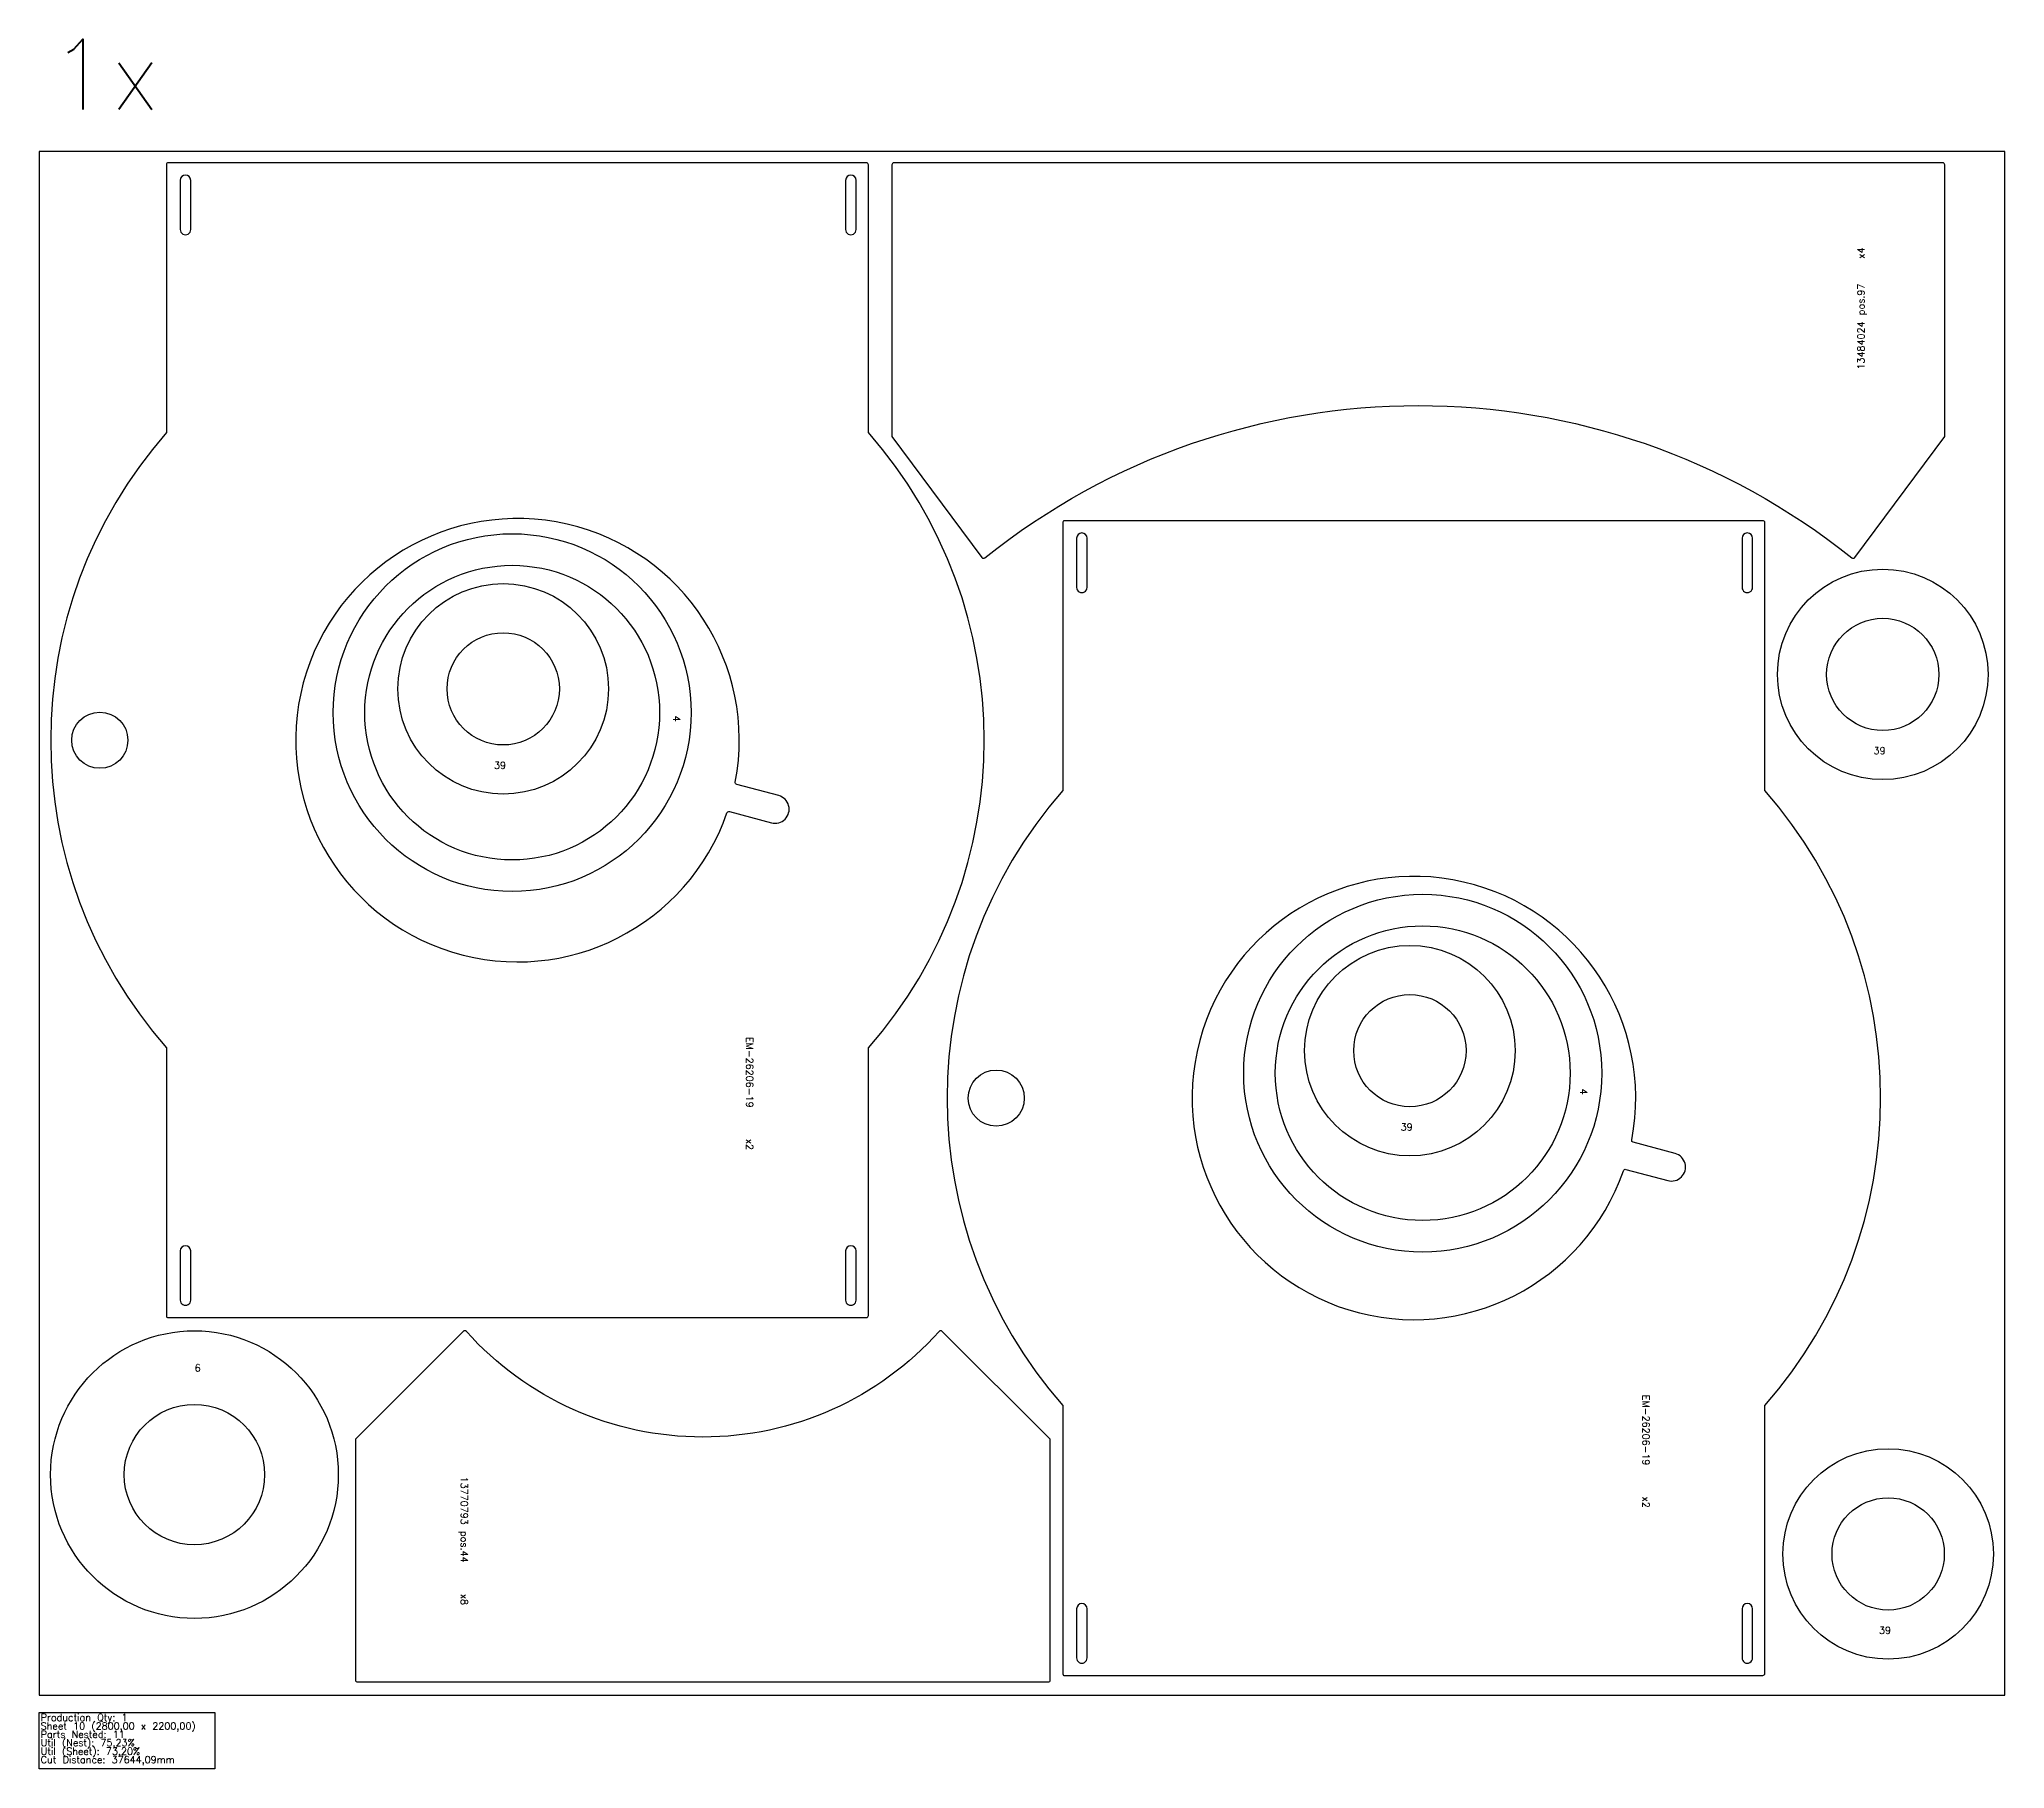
# Model space of a CAD drawing. Header units: millimetres. Extents: x 0 to 68500, y -105 to 2360.
# Drawn here: x 26460 to 29260, y -105 to 2360 of the extents above; entities that cross this region are included whole.
import ezdxf

# ---------------------------------------------------------------- set-up
doc = ezdxf.new("R2010")
doc.units = ezdxf.units.MM
for name, color, linetype in [('--NestedParts--', 7, 'Continuous'), ('sheet', 24, 'Continuous'), ('Stats', 7, 'Continuous'), ('Texto', 7, 'Continuous')]:
    doc.layers.add(name, color=color, linetype=linetype)
doc.styles.get("Standard").update_dxf_attribs({"font": 'txt.shx'})

msp = doc.modelspace()

# ---------------------------------------------------------------- linework, layer by layer
at = {"layer": '--NestedParts--', "color": 7}
for points in [[(26641.2, 540, 0.414214), (26643.2, 538), (27638.2, 538, 0.414214), (27641.2, 541), (27641.2, 922.6, 0.376339), (27641.2, 1799.4), (27641.2, 2181, 0.414214), (27638.2, 2184), (26643.2, 2184, 0.414214), (26641.2, 2182), (26641.2, 1799.4, 0.376339), (26641.2, 922.6)], [(29174.6, 2181, 0.414214), (29171.6, 2184), (27677.6, 2184, 0.414214), (27674.6, 2181), (27674.6, 1794), (27802.7, 1621.5, 0.425123), (27807, 1620.9, -0.351498), (29042.1, 1620.9, 0.425123), (29046.4, 1621.5), (29174.6, 1794)], [(26660.7, 2159), (26660.7, 2089, 1.00002), (26675.7, 2089), (26675.7, 2159, 0.999984)], [(27623.7, 2159, 0.999975), (27608.7, 2159), (27608.7, 2089, 1.000024), (27623.7, 2089)], [(27439.7, 1257.4, -0.393232), (27443.3, 1259.3), (27503, 1243.3, 1.000011), (27513.4, 1282), (27453.7, 1298, -0.393232), (27451.5, 1301.4, 27.703033)], [(27918.3, 29.9, 0.414214), (27920.3, 27.9), (28915.3, 27.9, 0.414214), (28918.3, 30.9), (28918.3, 412.5, 0.376339), (28918.3, 1289.4), (28918.3, 1670.9, 0.414214), (28915.3, 1673.9), (27920.3, 1673.9, 0.414214), (27918.3, 1671.9), (27918.3, 1289.4, 0.376339), (27918.3, 412.5)], [(27937.8, 1648.9), (27937.8, 1578.9, 1.000012), (27952.8, 1578.9), (27952.8, 1648.9, 0.999997)], [(28900.8, 1648.9, 0.99999), (28885.8, 1648.9), (28885.8, 1578.9, 1.000007), (28900.8, 1578.9)], [(28716.8, 747.4, -0.393232), (28720.4, 749.3), (28780.1, 733.3, 1.000003), (28790.5, 771.9), (28730.8, 787.9, -0.393232), (28728.6, 791.4, 27.703033)], [(26660.7, 563, 1.00002), (26675.7, 563), (26675.7, 633, 0.999984), (26660.7, 633)], [(27623.7, 563), (27623.7, 633, 0.999975), (27608.7, 633), (27608.7, 563, 1.000024)], [(26910.3, 21.6, 0.414214), (26913.3, 18.6), (27897.3, 18.6, 0.414214), (27900.3, 21.6), (27900.3, 364.6), (27746.5, 518.4, 0.430593), (27742.1, 518.3, -0.44717), (27068.4, 518.3, 0.430593), (27064, 518.4), (26910.3, 364.6)], [(27937.8, 52.9, 1.000012), (27952.8, 52.9), (27952.8, 122.9, 1), (27937.8, 122.9)], [(28900.8, 52.9), (28900.8, 122.9, 0.999991), (28885.8, 122.9), (28885.8, 52.9, 1.000007)]]:
    msp.add_lwpolyline(points, format="xyb", close=True, dxfattribs=at)
for centre, radius in [((27133.7, 1400.3), 255), ((27133.7, 1400.3), 210), ((29086.3, 1454.8), 150), ((27120.9, 1434.2), 150), ((27120.9, 1434.2), 80), ((29086.3, 1454.8), 80), ((26546.2, 1361), 40), ((28430.9, 886.4), 255), ((28430.9, 886.4), 210), ((28412.6, 918.5), 150), ((28412.6, 918.5), 80), ((27823.3, 850.9), 40), ((26681, 314.2), 205), ((26681, 314.2), 100), ((29094, 201.1), 150), ((29094, 201.1), 80)]:
    msp.add_circle(centre, radius, dxfattribs=at)
at = {"layer": 'sheet', "color": 7}
msp.add_lwpolyline([(26460, 0), (29260, 0), (29260, 2200), (26460, 2200)], close=True, dxfattribs=at)
at = {"layer": 'Stats', "color": 151}
msp.add_lwpolyline([(26460, -25), (26710, -25), (26710, -105), (26460, -105), (26460, -25)], close=True, dxfattribs=at)

# ---------------------------------------------------------------- texts
at = {"insert": (26474.8, 2360.1), "char_height": 100, "attachment_point": 1}
msp.add_mtext_dynamic_manual_height_columns('1x', width=283.974, gutter_width=1, heights=[0], dxfattribs=at)
at = {"layer": 'Stats', "color": 60}
for s, p in [('Production Qty: 1', (26462, -37)), ('Sheet 10 (2800,00 x 2200,00)', (26462, -49)), ('Parts Nested: 11', (26462, -61)), ('Util (Nest): 75,23%', (26462, -73)), ('Util (Sheet): 73,20%', (26462, -85)), ('Cut Distance: 37644,09mm', (26462, -97))]:
    msp.add_text(s, height=10, dxfattribs=at).set_placement(p)
at = {"layer": 'Texto', "color": 3, "char_height": 10, "attachment_point": 1}
for s, insert, width, rotation in [('13484024 pos.97    x4', (29050.5, 1889.3), 373.149, 90), ('4', (27372.8, 1396), 25.724, 270), ('EM-26206-19     x2', (27477.1, 938.1), 269.163, 270), ('4', (28665.1, 864.2), 25.724, 270), ('EM-26206-19     x2', (28754.2, 428), 269.163, 270), ('13770793 pos.44     x8', (27070.7, 311.3), 335.081, 270)]:
    msp.add_mtext(s, dxfattribs=dict(at, insert=insert, width=width, rotation=rotation))
at = {"layer": 'Texto', "color": 3, "char_height": 10, "width": 25.724, "attachment_point": 1}
for s, insert in [('39', (29073.1, 1351)), ('39', (27107.8, 1330.4)), ('39', (28399.5, 814.8)), ('6', (26681.3, 471.4)), ('39', (29080.9, 97.3))]:
    msp.add_mtext(s, dxfattribs=dict(at, insert=insert))

doc.saveas('drawing.dxf')
